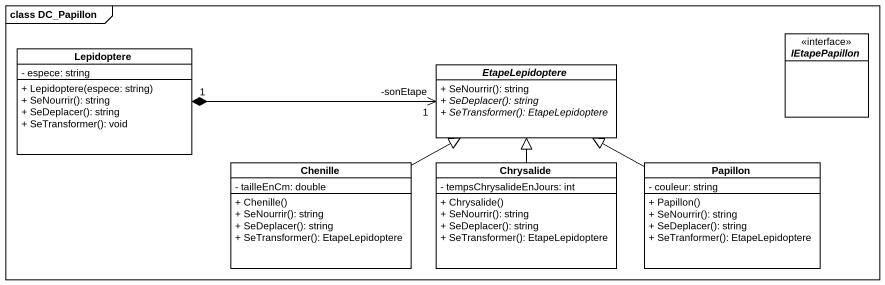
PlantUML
@startuml
mainframe class DC_Papillon
hide circle
hide empty members
skinparam classAttributeIconSize 0
interface IEtapePapillon <<interface>>
class Lepidoptere {
  - espece: string
  + Lepidoptere(espece: string)
  + SeNourrir(): string
  + SeDeplacer(): string
  + SeTransformer(): void
}
abstract class EtapeLepidoptere {
  + SeNourrir(): string
  {abstract} + SeDeplacer(): string
  {abstract} + SeTransformer(): EtapeLepidoptere
}
class Chenille {
  - tailleEnCm: double
  + Chenille()
  + SeNourrir(): string
  + SeDeplacer(): string
  + SeTransformer(): EtapeLepidoptere
}
class Chrysalide {
  - tempsChrysalideEnJours: int
  + Chrysalide()
  + SeNourrir(): string
  + SeDeplacer(): string
  + SeTransformer(): EtapeLepidoptere
}
class Papillon {
  - couleur: string
  + Papillon()
  + SeNourrir(): string
  + SeDeplacer(): string
  + SeTranformer(): EtapeLepidoptere
}
EtapeLepidoptere "-sonEtape\n1" <-left-* "1" Lepidoptere
Chenille -right-|> EtapeLepidoptere
Chrysalide -up-|> EtapeLepidoptere
Papillon -left-|> EtapeLepidoptere
@enduml
